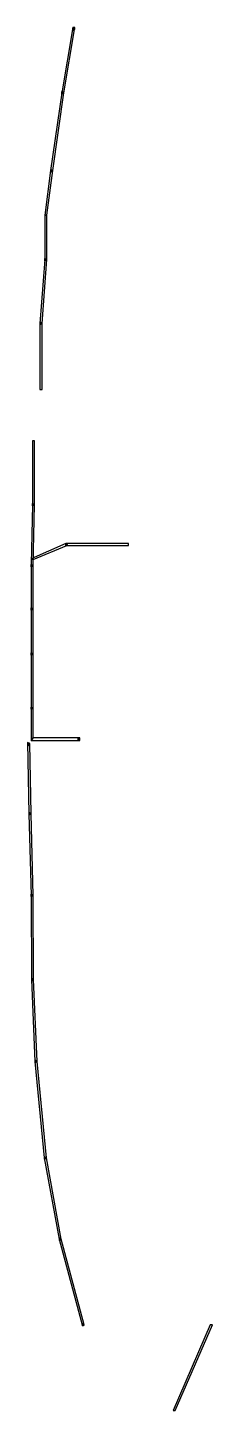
# Model space of a CAD drawing. Extents: x -2.8 to 1.5, y -16.1 to 16.4.
import ezdxf

# ---------------------------------------------------------------- set-up
doc = ezdxf.new("R2010")
doc.units = 0
doc.layers.add('RAILINGS', color=6, linetype='CONTINUOUS')

msp = doc.modelspace()

# ---------------------------------------------------------------- linework, layer by layer
at = {"layer": 'RAILINGS'}
for points in [[(-2.01, 14.88, 2.53), (-1.96, 14.88, 2.53), (-1.7, 16.41, 2.55), (-1.75, 16.41, 2.55)], [(-2.01, 14.88, 2.01), (-1.96, 14.88, 2.01), (-1.7, 16.41, 2.03), (-1.75, 16.41, 2.03)], [(-1.7, 16.38, 1.52), (-1.745, 16.406, 1.52), (-1.745, 16.406, 2.55), (-1.7, 16.38, 2.55)], [(-1.745, 16.406, 1.52), (-1.745, 16.354, 1.52), (-1.745, 16.354, 2.55), (-1.745, 16.406, 2.55)], [(-1.745, 16.354, 1.52), (-1.7, 16.38, 1.52), (-1.7, 16.38, 2.55), (-1.745, 16.354, 2.55)], [(-2.27, 13.05, 2.52), (-2.22, 13.05, 2.52), (-1.96, 14.88, 2.53), (-2.01, 14.88, 2.53)], [(-2.27, 13.05, 2), (-2.22, 13.05, 2), (-1.96, 14.88, 2.01), (-2.01, 14.88, 2.01)], [(-1.96, 14.88, 1.5), (-2.005, 14.906, 1.5), (-2.005, 14.906, 2.53), (-1.96, 14.88, 2.53)], [(-2.005, 14.906, 1.5), (-2.005, 14.854, 1.5), (-2.005, 14.854, 2.53), (-2.005, 14.906, 2.53)], [(-2.005, 14.854, 1.5), (-1.96, 14.88, 1.5), (-1.96, 14.88, 2.53), (-2.005, 14.854, 2.53)], [(-2.41, 12, 2.52), (-2.36, 12, 2.52), (-2.22, 13.05, 2.52), (-2.27, 13.05, 2.52)], [(-2.41, 12, 2), (-2.36, 12, 2), (-2.22, 13.05, 2), (-2.27, 13.05, 2)], [(-2.22, 13.05, 1.49), (-2.265, 13.076, 1.49), (-2.265, 13.076, 2.52), (-2.22, 13.05, 2.52)], [(-2.265, 13.076, 1.49), (-2.265, 13.024, 1.49), (-2.265, 13.024, 2.52), (-2.265, 13.076, 2.52)], [(-2.265, 13.024, 1.49), (-2.22, 13.05, 1.49), (-2.22, 13.05, 2.52), (-2.265, 13.024, 2.52)], [(-2.41, 10.96, 2.52), (-2.36, 10.96, 2.52), (-2.36, 12, 2.52), (-2.41, 12, 2.52)], [(-2.41, 10.96, 2), (-2.36, 10.96, 2), (-2.36, 12, 2), (-2.41, 12, 2)], [(-2.52, 9.46, 2.55), (-2.47, 9.46, 2.55), (-2.36, 10.96, 2.52), (-2.41, 10.96, 2.52)], [(-2.52, 9.46, 2.03), (-2.47, 9.46, 2.03), (-2.36, 10.96, 2), (-2.41, 10.96, 2)], [(-2.36, 10.96, 1.49), (-2.405, 10.986, 1.49), (-2.405, 10.986, 2.52), (-2.36, 10.96, 2.52)], [(-2.405, 10.986, 1.49), (-2.405, 10.934, 1.49), (-2.405, 10.934, 2.52), (-2.405, 10.986, 2.52)], [(-2.405, 10.934, 1.49), (-2.36, 10.96, 1.49), (-2.36, 10.96, 2.52), (-2.405, 10.934, 2.52)], [(-2.52, 7.91, 2.62), (-2.47, 7.91, 2.62), (-2.47, 9.46, 2.55), (-2.52, 9.46, 2.55)], [(-2.52, 7.91, 2.1), (-2.47, 7.91, 2.1), (-2.47, 9.46, 2.03), (-2.52, 9.46, 2.03)], [(-2.47, 9.46, 1.52), (-2.515, 9.486, 1.52), (-2.515, 9.486, 2.55), (-2.47, 9.46, 2.55)], [(-2.515, 9.486, 1.52), (-2.515, 9.434, 1.52), (-2.515, 9.434, 2.55), (-2.515, 9.486, 2.55)], [(-2.515, 9.434, 1.52), (-2.47, 9.46, 1.52), (-2.47, 9.46, 2.55), (-2.515, 9.434, 2.55)], [(-2.7, 5.2, 2.63), (-2.65, 5.2, 2.63), (-2.65, 6.7, 2.63), (-2.7, 6.7, 2.63)], [(-2.7, 5.2, 2.11), (-2.65, 5.2, 2.11), (-2.65, 6.7, 2.11), (-2.7, 6.7, 2.11)], [(-2.73, 3.8, 2.63), (-2.68, 3.77, 2.63), (-2.65, 5.2, 2.63), (-2.7, 5.2, 2.63)], [(-2.73, 3.8, 2.11), (-2.68, 3.77, 2.11), (-2.65, 5.2, 2.11), (-2.7, 5.2, 2.11)], [(-2.65, 5.2, 1.6), (-2.695, 5.226, 1.6), (-2.695, 5.226, 2.63), (-2.65, 5.2, 2.63)], [(-2.695, 5.226, 1.6), (-2.695, 5.174, 1.6), (-2.695, 5.174, 2.63), (-2.695, 5.226, 2.63)], [(-2.695, 5.174, 1.6), (-2.65, 5.2, 1.6), (-2.65, 5.2, 2.63), (-2.695, 5.174, 2.63)], [(-2.73, 3.93, 3.29), (-2.68, 3.91, 3.29), (-1.89, 4.24, 3.28), (-1.91, 4.29, 3.28)], [(-2.73, 3.93, 2.77), (-2.68, 3.91, 2.77), (-1.89, 4.24, 2.76), (-1.91, 4.29, 2.76)], [(-1.87, 4.26, 2.25), (-1.915, 4.286, 2.25), (-1.915, 4.286, 3.28), (-1.87, 4.26, 3.28)], [(-1.915, 4.286, 2.25), (-1.915, 4.234, 2.25), (-1.915, 4.234, 3.28), (-1.915, 4.286, 3.28)], [(-1.915, 4.234, 2.25), (-1.87, 4.26, 2.25), (-1.87, 4.26, 3.28), (-1.915, 4.234, 3.28)], [(-1.91, 4.29, 3.28), (-1.89, 4.24, 3.28), (-0.44, 4.24, 3.28), (-0.44, 4.29, 3.28)], [(-1.91, 4.29, 2.76), (-1.89, 4.24, 2.76), (-0.44, 4.24, 2.76), (-0.44, 4.29, 2.76)], [(-2.73, -0.34, 3.4), (-2.68, -0.28, 3.4), (-2.68, 3.91, 3.29), (-2.73, 3.93, 3.29)], [(-2.73, -0.34, 2.88), (-2.68, -0.28, 2.88), (-2.68, 3.91, 2.77), (-2.73, 3.93, 2.77)], [(-2.68, 3.77, 2.25), (-2.725, 3.796, 2.25), (-2.725, 3.796, 3.28), (-2.68, 3.77, 3.28)], [(-2.725, 3.796, 2.25), (-2.725, 3.744, 2.25), (-2.725, 3.744, 3.28), (-2.725, 3.796, 3.28)], [(-2.725, 3.744, 2.25), (-2.68, 3.77, 2.25), (-2.68, 3.77, 3.28), (-2.725, 3.744, 3.28)], [(-2.68, 2.75, 2.29), (-2.725, 2.776, 2.29), (-2.725, 2.776, 3.32), (-2.68, 2.75, 3.32)], [(-2.725, 2.776, 2.29), (-2.725, 2.724, 2.29), (-2.725, 2.724, 3.32), (-2.725, 2.776, 3.32)], [(-2.725, 2.724, 2.29), (-2.68, 2.75, 2.29), (-2.68, 2.75, 3.32), (-2.725, 2.724, 3.32)], [(-2.68, 1.69, 2.32), (-2.725, 1.716, 2.32), (-2.725, 1.716, 3.35), (-2.68, 1.69, 3.35)], [(-2.725, 1.716, 2.32), (-2.725, 1.664, 2.32), (-2.725, 1.664, 3.35), (-2.725, 1.716, 3.35)], [(-2.725, 1.664, 2.32), (-2.68, 1.69, 2.32), (-2.68, 1.69, 3.35), (-2.725, 1.664, 3.35)], [(-2.68, 0.42, 2.37), (-2.725, 0.446, 2.37), (-2.725, 0.446, 3.4), (-2.68, 0.42, 3.4)], [(-2.725, 0.446, 2.37), (-2.725, 0.394, 2.37), (-2.725, 0.394, 3.4), (-2.725, 0.446, 3.4)], [(-2.725, 0.394, 2.37), (-2.68, 0.42, 2.37), (-2.68, 0.42, 3.4), (-2.725, 0.394, 3.4)], [(-2.68, -0.28, 3.4), (-2.73, -0.34, 3.4), (-1.58, -0.34, 3.4), (-1.58, -0.28, 3.4)], [(-2.68, -0.28, 2.88), (-2.73, -0.34, 2.88), (-1.58, -0.34, 2.88), (-1.58, -0.28, 2.88)], [(-1.58, -0.31, 2.37), (-1.625, -0.284, 2.37), (-1.625, -0.284, 3.4), (-1.58, -0.31, 3.4)], [(-1.625, -0.284, 2.37), (-1.625, -0.336, 2.37), (-1.625, -0.336, 3.4), (-1.625, -0.284, 3.4)], [(-1.625, -0.336, 2.37), (-1.58, -0.31, 2.37), (-1.58, -0.31, 3.4), (-1.625, -0.336, 3.4)], [(-2.78, -2.06, 3.09), (-2.73, -2.06, 3.09), (-2.76, -0.41, 2.97), (-2.81, -0.39, 2.97)], [(-2.78, -2.06, 2.57), (-2.73, -2.06, 2.57), (-2.76, -0.41, 2.45), (-2.81, -0.39, 2.45)], [(-2.76, -0.44, 1.94), (-2.805, -0.414, 1.94), (-2.805, -0.414, 2.97), (-2.76, -0.44, 2.97)], [(-2.805, -0.414, 1.94), (-2.805, -0.466, 1.94), (-2.805, -0.466, 2.97), (-2.805, -0.414, 2.97)], [(-2.805, -0.466, 1.94), (-2.76, -0.44, 1.94), (-2.76, -0.44, 2.97), (-2.805, -0.466, 2.97)], [(-2.73, -3.98, 3.16), (-2.68, -3.98, 3.16), (-2.73, -2.06, 3.09), (-2.78, -2.06, 3.09)], [(-2.73, -3.98, 2.64), (-2.68, -3.98, 2.64), (-2.73, -2.06, 2.57), (-2.78, -2.06, 2.57)], [(-2.73, -2.06, 2.06), (-2.775, -2.034, 2.06), (-2.775, -2.034, 3.09), (-2.73, -2.06, 3.09)], [(-2.775, -2.034, 2.06), (-2.775, -2.086, 2.06), (-2.775, -2.086, 3.09), (-2.775, -2.034, 3.09)], [(-2.775, -2.086, 2.06), (-2.73, -2.06, 2.06), (-2.73, -2.06, 3.09), (-2.775, -2.086, 3.09)], [(-2.72, -5.96, 3.2), (-2.67, -5.96, 3.2), (-2.68, -3.98, 3.16), (-2.73, -3.98, 3.16)], [(-2.72, -5.96, 2.68), (-2.67, -5.96, 2.68), (-2.68, -3.98, 2.64), (-2.73, -3.98, 2.64)], [(-2.68, -3.98, 2.13), (-2.725, -3.954, 2.13), (-2.725, -3.954, 3.16), (-2.68, -3.98, 3.16)], [(-2.725, -3.954, 2.13), (-2.725, -4.006, 2.13), (-2.725, -4.006, 3.16), (-2.725, -3.954, 3.16)], [(-2.725, -4.006, 2.13), (-2.68, -3.98, 2.13), (-2.68, -3.98, 3.16), (-2.725, -4.006, 3.16)], [(-2.64, -7.88, 3.27), (-2.59, -7.88, 3.27), (-2.67, -5.96, 3.2), (-2.72, -5.96, 3.2)], [(-2.64, -7.88, 2.75), (-2.59, -7.88, 2.75), (-2.67, -5.96, 2.68), (-2.72, -5.96, 2.68)], [(-2.67, -5.96, 2.17), (-2.715, -5.934, 2.17), (-2.715, -5.934, 3.2), (-2.67, -5.96, 3.2)], [(-2.715, -5.934, 2.17), (-2.715, -5.986, 2.17), (-2.715, -5.986, 3.2), (-2.715, -5.934, 3.2)], [(-2.715, -5.986, 2.17), (-2.67, -5.96, 2.17), (-2.67, -5.96, 3.2), (-2.715, -5.986, 3.2)], [(-2.42, -10.15, 3.48), (-2.37, -10.15, 3.48), (-2.59, -7.88, 3.27), (-2.64, -7.88, 3.27)], [(-2.42, -10.15, 2.96), (-2.37, -10.15, 2.96), (-2.59, -7.88, 2.75), (-2.64, -7.88, 2.75)], [(-2.59, -7.88, 2.24), (-2.635, -7.854, 2.24), (-2.635, -7.854, 3.27), (-2.59, -7.88, 3.27)], [(-2.635, -7.854, 2.24), (-2.635, -7.906, 2.24), (-2.635, -7.906, 3.27), (-2.635, -7.854, 3.27)], [(-2.635, -7.906, 2.24), (-2.59, -7.88, 2.24), (-2.59, -7.88, 3.27), (-2.635, -7.906, 3.27)], [(-2.07, -12.06, 3.64), (-2.02, -12.06, 3.64), (-2.37, -10.15, 3.48), (-2.42, -10.15, 3.48)], [(-2.07, -12.06, 3.12), (-2.02, -12.06, 3.12), (-2.37, -10.15, 2.96), (-2.42, -10.15, 2.96)], [(-2.37, -10.15, 2.45), (-2.415, -10.124, 2.45), (-2.415, -10.124, 3.48), (-2.37, -10.15, 3.48)], [(-2.415, -10.124, 2.45), (-2.415, -10.176, 2.45), (-2.415, -10.176, 3.48), (-2.415, -10.124, 3.48)], [(-2.415, -10.176, 2.45), (-2.37, -10.15, 2.45), (-2.37, -10.15, 3.48), (-2.415, -10.176, 3.48)], [(-1.53, -14.07, 3.8), (-1.48, -14.07, 3.8), (-2.02, -12.06, 3.64), (-2.07, -12.06, 3.64)], [(-1.53, -14.07, 3.28), (-1.48, -14.07, 3.28), (-2.02, -12.06, 3.12), (-2.07, -12.06, 3.12)], [(-2.02, -12.06, 2.61), (-2.065, -12.034, 2.61), (-2.065, -12.034, 3.64), (-2.02, -12.06, 3.64)], [(-2.065, -12.034, 2.61), (-2.065, -12.086, 2.61), (-2.065, -12.086, 3.64), (-2.065, -12.034, 3.64)], [(-2.065, -12.086, 2.61), (-2.02, -12.06, 2.61), (-2.02, -12.06, 3.64), (-2.065, -12.086, 3.64)], [(-1.48, -14.07, 2.77), (-1.525, -14.044, 2.77), (-1.525, -14.044, 3.8), (-1.48, -14.07, 3.8)], [(-1.525, -14.044, 2.77), (-1.525, -14.096, 2.77), (-1.525, -14.096, 3.8), (-1.525, -14.044, 3.8)], [(-1.525, -14.096, 2.77), (-1.48, -14.07, 2.77), (-1.48, -14.07, 3.8), (-1.525, -14.096, 3.8)], [(1.53, -14.07, 3.8), (1.48, -14.07, 3.8), (0.61, -16.08, 2.95), (0.66, -16.08, 2.95)], [(1.53, -14.07, 3.28), (1.48, -14.07, 3.28), (0.61, -16.08, 2.95), (0.66, -16.08, 2.95)]]:
    msp.add_3dface(points, dxfattribs=at)

doc.saveas('drawing.dxf')
